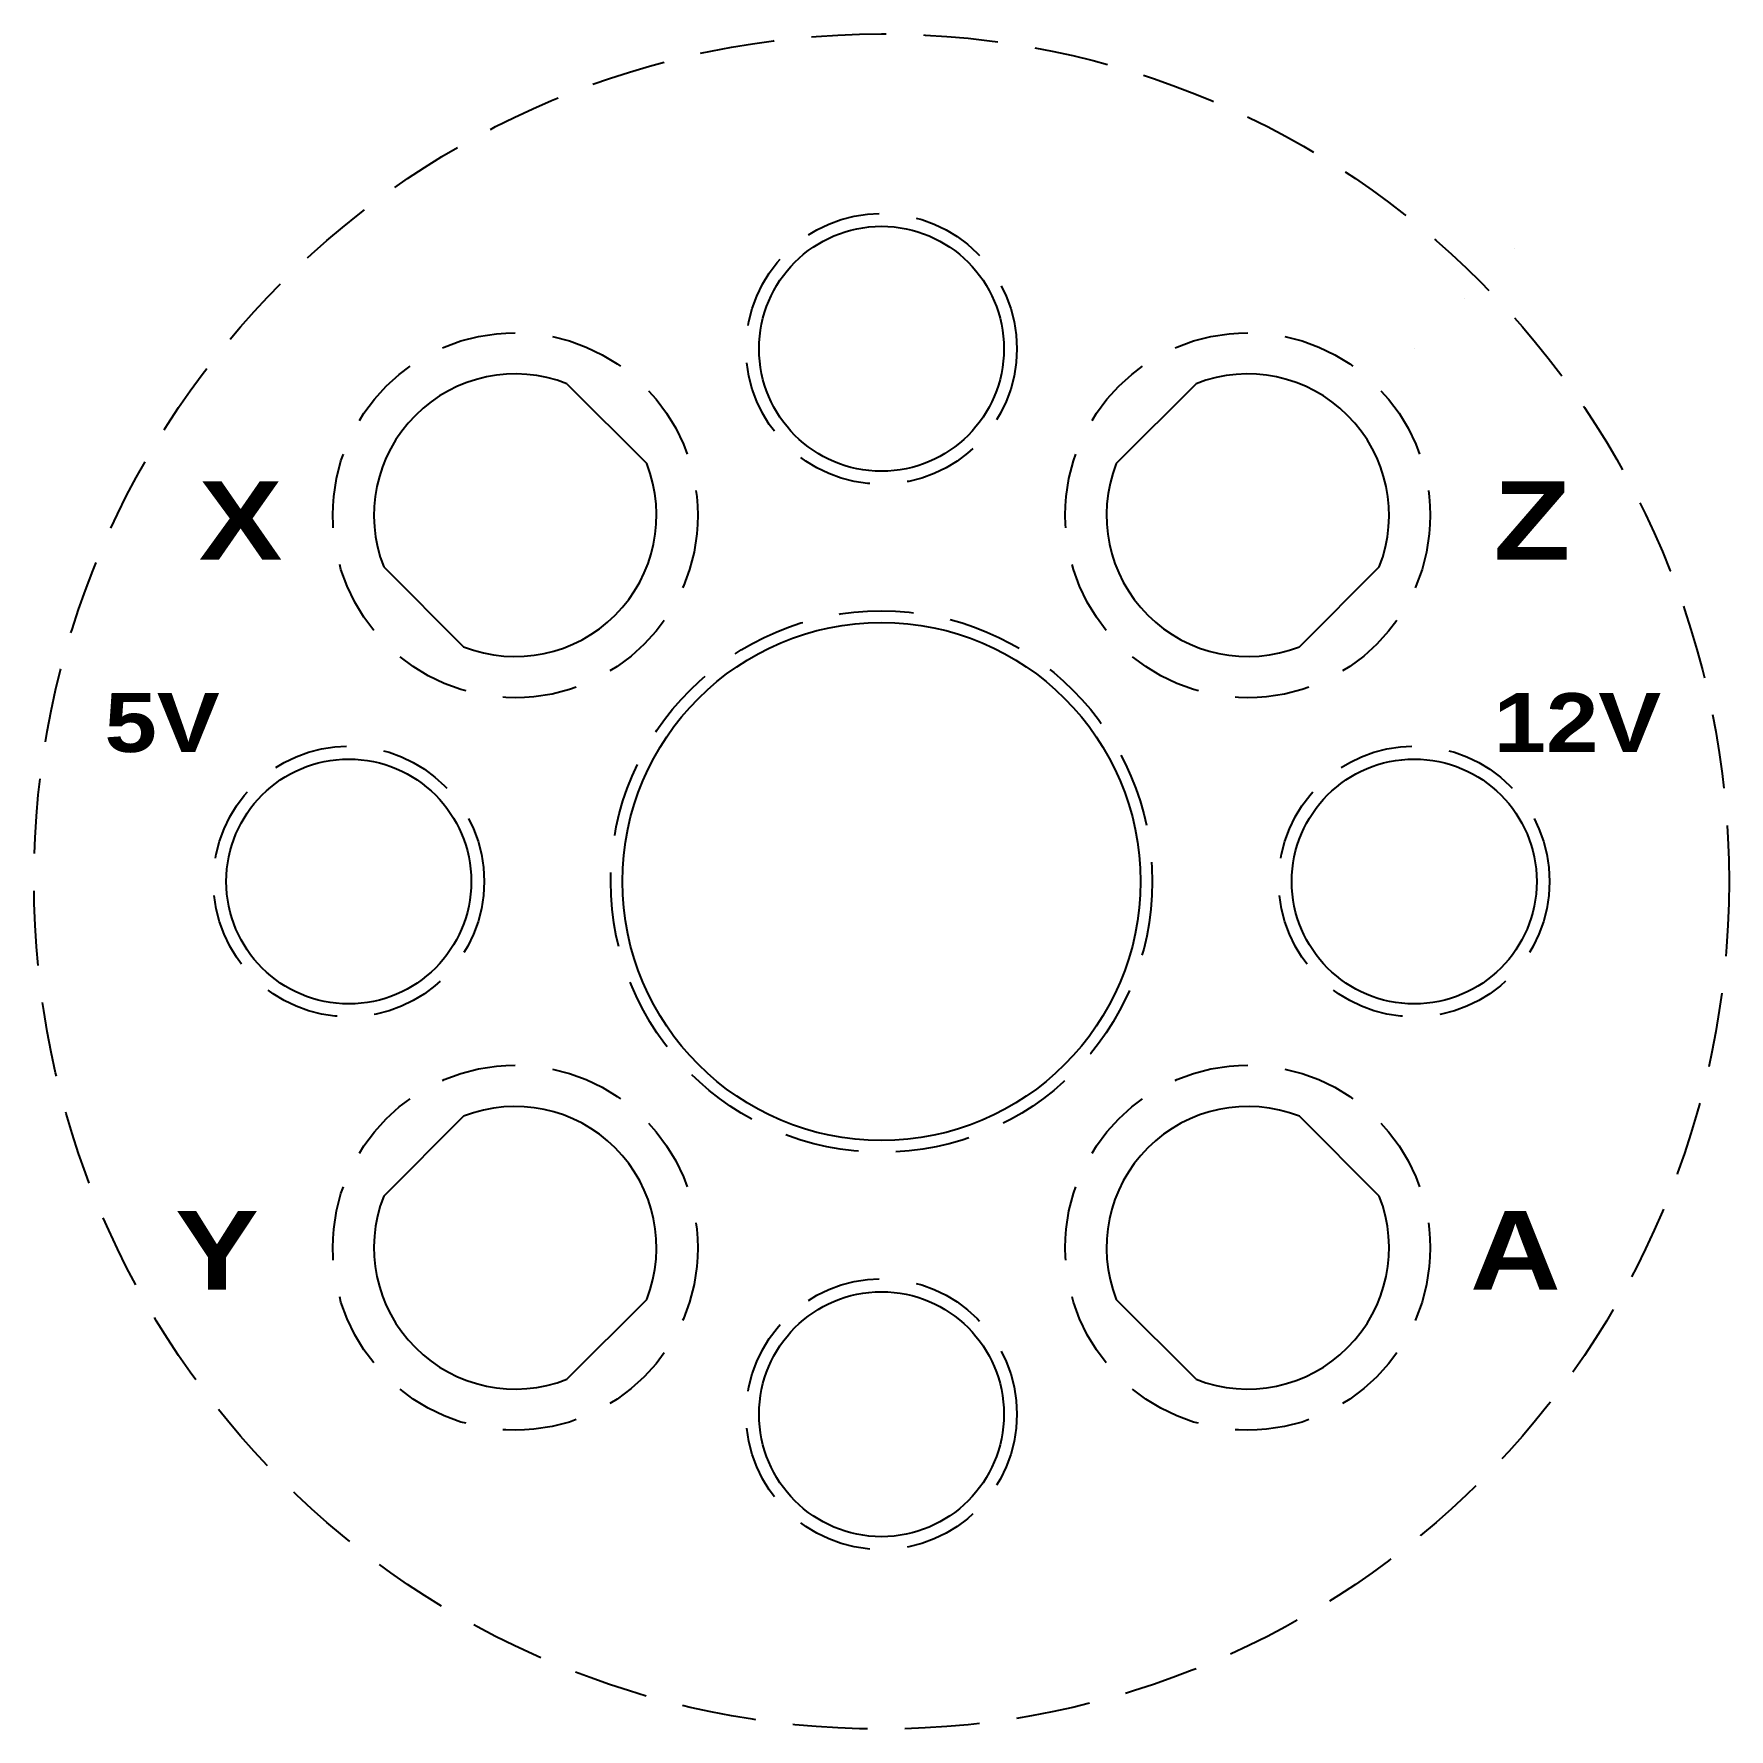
# Model space of a CAD drawing. Extents: x -36 to 36, y -36 to 36.
import ezdxf

# ---------------------------------------------------------------- set-up
doc = ezdxf.new("R2010")
doc.units = 0
doc.header["$MEASUREMENT"] = 0
doc.linetypes.add('HIDDEN2', pattern=[4.7625, 3.175, -1.5875])
doc.layers.get('0').update_dxf_attribs({"linetype": 'HIDDEN2'})
doc.layers.add('BODY', color=2, linetype='CONTINUOUS')
doc.styles.add('TEXTSTYLE15', font='')
doc.styles.add('TEXTSTYLE16', font='')
doc.styles.add('TEXTSTYLE17', font='')
doc.styles.add('TEXTSTYLE18', font='')
doc.styles.add('TEXTSTYLE19', font='')
doc.styles.add('TEXTSTYLE20', font='')
doc.styles.get('TEXTSTYLE15').set_extended_font_data('Arial Black')
doc.styles.get('TEXTSTYLE16').set_extended_font_data('Arial Black')
doc.styles.get('TEXTSTYLE17').set_extended_font_data('Arial Black')
doc.styles.get('TEXTSTYLE18').set_extended_font_data('Arial Black')
doc.styles.get('TEXTSTYLE19').set_extended_font_data('Arial Black')
doc.styles.get('TEXTSTYLE20').set_extended_font_data('Arial Black')

msp = doc.modelspace()

# ---------------------------------------------------------------- linework, layer by layer
for centre, radius in [((0, 0), 36), ((0, 22.627), 5.75), ((-15.556, 15.556), 7.75), ((15.556, 15.556), 7.75), ((0, 0), 11.5), ((-22.627, 0), 5.75), ((22.627, 0), 5.75), ((-15.556, -15.556), 7.75), ((15.556, -15.556), 7.75), ((0, -22.627), 5.75)]:
    msp.add_circle(centre, radius)
at = {"layer": 'BODY'}
for p, q in [((26.87, 26.87, 10), (26.87, 26.87, 14.6)), ((3.677, 26.304, 12), (3.677, 26.304, 15)), ((24.749, 24.749, 0.4), (24.749, 24.749, 10)), ((22.627, 22.627), (22.627, 22.627, 12)), ((-13.363, 21.141, 12), (-13.363, 21.141, 15)), ((-13.363, 21.141, 15), (-9.972, 17.75, 15)), ((-13.363, 21.141, 12), (-9.972, 17.75, 12)), ((13.363, 21.141, 12), (9.972, 17.75, 12)), ((13.363, 21.141, 15), (9.972, 17.75, 15)), ((13.363, 21.141, 12), (13.363, 21.141, 15)), ((-9.972, 17.75, 12), (-9.972, 17.75, 15)), ((9.972, 17.75, 12), (9.972, 17.75, 15)), ((-21.141, 13.363, 12), (-21.141, 13.363, 15)), ((-21.141, 13.363, 15), (-17.75, 9.972, 15)), ((-21.141, 13.363, 12), (-17.75, 9.972, 12)), ((21.141, 13.363, 15), (17.75, 9.972, 15)), ((21.141, 13.363, 12), (17.75, 9.972, 12)), ((21.141, 13.363, 12), (21.141, 13.363, 15)), ((-17.75, 9.972, 12), (-17.75, 9.972, 15)), ((17.75, 9.972, 12), (17.75, 9.972, 15)), ((7.778, 7.778, 12), (7.778, 7.778, 15)), ((-18.95, 3.677, 12), (-18.95, 3.677, 15)), ((26.304, 3.677, 12), (26.304, 3.677, 15)), ((-21.141, -13.363, 15), (-17.75, -9.972, 15)), ((-21.141, -13.363, 12), (-17.75, -9.972, 12)), ((-17.75, -9.972, 12), (-17.75, -9.972, 15)), ((21.141, -13.363, 15), (17.75, -9.972, 15)), ((17.75, -9.972, 12), (17.75, -9.972, 15)), ((21.141, -13.363, 12), (17.75, -9.972, 12)), ((-21.141, -13.363, 12), (-21.141, -13.363, 15)), ((21.141, -13.363, 12), (21.141, -13.363, 15)), ((-13.363, -21.141, 15), (-9.972, -17.75, 15)), ((-13.363, -21.141, 12), (-9.972, -17.75, 12)), ((-9.972, -17.75, 12), (-9.972, -17.75, 15)), ((13.363, -21.141, 12), (9.972, -17.75, 12)), ((13.363, -21.141, 15), (9.972, -17.75, 15)), ((9.972, -17.75, 12), (9.972, -17.75, 15)), ((3.677, -18.95, 12), (3.677, -18.95, 15)), ((-13.363, -21.141, 12), (-13.363, -21.141, 15)), ((13.363, -21.141, 12), (13.363, -21.141, 15))]:
    msp.add_line(p, q, dxfattribs=at)
for centre, radius in [((0, 22.627), 5.2), ((0, 0), 11), ((-22.627, 0), 5.2), ((22.627, 0), 5.2), ((0, -22.627), 5.2)]:
    msp.add_circle(centre, radius, dxfattribs=at)
for centre, start, end in [((-15.556, 15.556, 15), 68.5565, 201.444), ((-15.556, 15.556, 12), 68.5565, 201.444), ((15.556, 15.556, 15), 338.5565, 111.4435), ((15.556, 15.556, 12), 338.5565, 111.4435), ((-15.556, 15.556, 15), 248.556, 21.4435), ((-15.556, 15.556, 12), 248.556, 21.4435), ((15.556, 15.556, 12), 158.556, 291.444), ((15.556, 15.556, 15), 158.556, 291.444), ((-15.556, -15.556, 15), 338.5565, 111.4435), ((-15.556, -15.556, 12), 338.5565, 111.4435), ((15.556, -15.556, 15), 68.5565, 201.444), ((15.556, -15.556, 12), 68.5565, 201.444), ((-15.556, -15.556, 15), 158.556, 291.444), ((-15.556, -15.556, 12), 158.556, 291.444), ((15.556, -15.556, 12), 248.556, 21.4435), ((15.556, -15.556, 15), 248.556, 21.4435)]:
    msp.add_arc(centre, 6, start, end, dxfattribs=at)

# ---------------------------------------------------------------- texts
at = {"attachment_point": 1}
for s, insert, char_height, style in [('\\H3.33334;X', (-29, 17), 1, 'TEXTSTYLE15'), ('\\H3.33334;Z', (26, 17), 1, 'TEXTSTYLE18'), ('5V', (-33, 8), 2.5, 'TEXTSTYLE20'), ('12V', (26, 8), 2.5, 'TEXTSTYLE19'), ('\\H3.33334;Y', (-30, -14), 1, 'TEXTSTYLE16'), ('\\H3.33334;A', (25, -14), 1, 'TEXTSTYLE17')]:
    msp.add_mtext(s, dxfattribs=dict(at, insert=insert, char_height=char_height, style=style))

doc.saveas('drawing.dxf')
